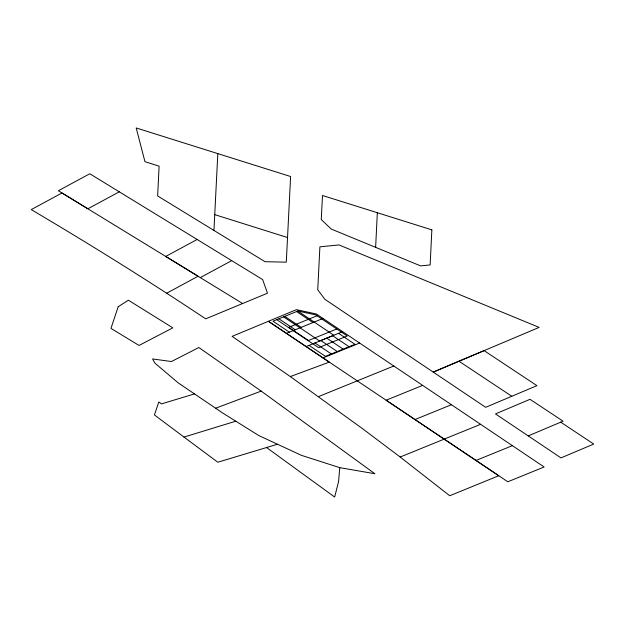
<?xml version="1.0" encoding="UTF-8"?>
<svg xmlns="http://www.w3.org/2000/svg" width="625" height="625" viewBox="0 0 625 625"><rect width="100%" height="100%" fill="white"/><g stroke="black" fill="none" stroke-linecap="round" stroke-linejoin="round"><path stroke-width="0.94" d="M375.633 247.367L377.336 212.719M213.953 230.43L217.812 153.609M287.539 237.531L286.289 262.164L265.016 261.703L157.633 195.945L159.109 166.156L144.961 161.688L136.195 127.945L290.609 176.516L287.539 237.531L214.742 214.633M339.766 467.664L374.867 473.727L261.188 391.102L198.859 347.523L171.438 361.523L152.562 358.945L154.969 363.195L178.18 382.867L222.82 413.086L258.734 435.523L301.383 455.328L339.766 467.664L338.586 481.516L334.656 497.055L266.555 447.531M166.648 293.25L198.07 276.227L61.992 192.969L31.25 209.609C90.32 244.516 148.594 280.812 205.703 318.844L267.5 293.195L262.617 279.562L89.781 173.758L58.367 190.742L87.867 208.797L119.281 191.82M197.133 239.461L165.719 256.445L242.617 303.523M200.289 277.609L231.703 260.625M458.969 361.219L433.25 372.094L539.125 327.398L338.945 244.922L319.898 246.836L317.734 289.758L324.883 299.312L485.672 407.32L536.93 385.648L484.117 350.625L458.969 361.219L511.797 396.273M528.25 435.906L563.055 421.18L530.023 399.312L495.484 413.914L560.977 457.891L593.75 444.07L560.734 422.172M317.07 315.773L288.75 327.336L308.422 340.523L336.742 328.969M286.445 333.375L323.016 318.453M306.117 346.57L342.672 331.648M290.312 376.578L361.969 428.25L400.164 457.023L480.602 424.312L544.133 466.992L507.805 481.789L268.414 321.297L329.289 362.109L290.312 376.578L232.102 336.367L296.445 309.656L316.383 313.992L480.602 424.312M475.984 460.453L512.359 445.664M323.031 357.898L359.625 343.031M318.562 396.57L393.812 366.008M422.656 385.383L386.133 400.211L498.781 475.727L449.734 495.742L400.164 457.023M414.977 419.539L451.438 404.734M215.703 408.172L261.188 391.102M194.469 393.93L161.445 403.891L158.836 401.961L154.414 414.938L183.992 437.078L235.766 421.203M277.438 444.242L217.82 462.234L183.992 437.078M338.578 333.32L354.977 344.312L325.445 356.367L309.047 345.375M297.781 311.07L333.844 335.242L319.648 341.016L283.602 316.852M296.602 311.555L313 322.539M332.672 335.734L349.07 346.719M326.766 338.141L343.164 349.133M284.789 316.375L301.188 327.359M320.859 340.555L337.258 351.547M278.883 318.781L295.273 329.773M314.953 342.961L331.352 353.953M276.773 319.641L318.609 347.68L347.234 336L315.773 314.914L297.898 311.016L272.977 321.195L289.367 332.188M431.859 229.859L430.148 264.938L420.625 265.891L331.258 229.07L321.258 219.539L322.5 195.492L431.859 229.859M118.195 306.742L110.961 328.383L139.031 345.445L172.812 327.844L128.359 300.188L118.195 306.742"/></g></svg>
